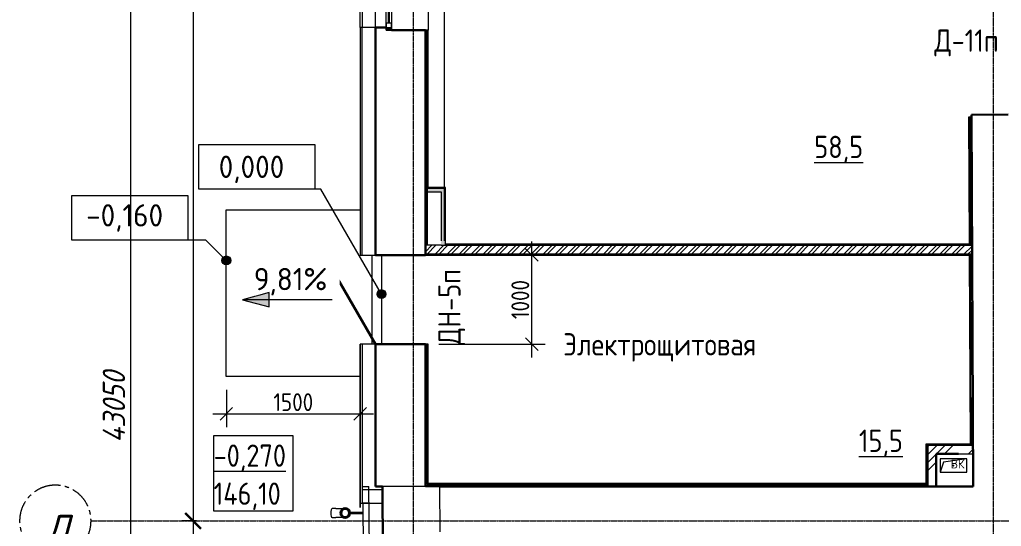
# Model space of a CAD drawing. Header units: millimetres. Extents: x 504091 to 2165846, y 135022 to 442887.
# Drawn here: x 1389236 to 1400237, y 325005 to 330686 of the extents above; entities that cross this region are included whole.
import ezdxf

# ---------------------------------------------------------------- set-up
doc = ezdxf.new("R2010")
doc.units = ezdxf.units.MM
doc.linetypes.add('ADSK_Линия сетки', pattern=[25, 20, -2.5, 0, -2.5])
doc.linetypes.add('осеваяX2', pattern=[4, 2.5, -0.5, 0.5, -0.5])
doc.layers.get('Defpoints').update_dxf_attribs({"color": 255})
for name, color, linetype, lineweight in [('_ Окна', 7, 'Continuous', 30), ('Аннотация', 7, 'Continuous', 9), ('Двери', 7, 'Continuous', 20), ('Марки дверей', 7, 'Continuous', 20), ('Марки помещений', 7, 'Continuous', 20), ('Обобщенные модели', 7, 'Continuous', 18), ('Окна', 7, 'Continuous', 18), ('Оси', 165, 'осеваяX2', 13), ('отметки', 7, 'Continuous', 20), ('Перекрытие', 7, 'Continuous', 18), ('размеры', 7, 'Continuous', 9), ('Стены внутренние', 7, 'Continuous', 18), ('Стены наружные', 7, 'Continuous', 18), ('Стены несущие', 7, 'Continuous', 30), ('Стены отделка', 7, 'Continuous', 30), ('Стены штриховка', 7, 'Continuous', 18)]:
    doc.layers.add(name, color=color, linetype=linetype, lineweight=lineweight)
doc.styles.add('GOST 2.304_new', font='isocpeur.ttf', dxfattribs={"width": 0.9, "oblique": 15})
doc.styles.add('GOST Common_2', font='GOST_Common.ttf', dxfattribs={"width": 0.9, "height": 200})
doc.styles.add('GOST Common_3', font='GOST_Common.ttf', dxfattribs={"height": 250})
doc.styles.add('GOST Common_4', font='GOST_Common.ttf', dxfattribs={"width": 0.9, "height": 200})
doc.styles.add('GOST Common_5', font='GOST_Common.ttf', dxfattribs={"height": 250})
doc.dimstyles.new('ADSK_Основной_2_мм', dxfattribs={"dimscale": 304.8, "dimtxt": 201.142999, "dimasz": 0.463911, "dimexe": 0.492126, "dimexo": 0.492126, "dimgap": 0.098425, "dimtad": 1, "dimrnd": 0.01, "dimdsep": 46, "dimtxsty": 'GOST Common_4', "dimblk1": 'OBLIQUE', "dimblk2": 'OBLIQUE', "dimsah": 1, "dimcen": 0.09, "dimdle": 0.492126, "dimazin": 2, "dimtfac": 1, "dimtdec": 4, "dimtix": 1, "dimtmove": 0, "dimatfit": 3, "dimfxl": 0, "dimtvp": 1, "dimtolj": 1, "dimtzin": 0, "dimlwd": 20, "dimlwe": 20, "dimarcsym": 0})
doc.dimstyles.new('SPDS 1_100', dxfattribs={"dimscale": 100, "dimtxt": 2.5, "dimasz": 1.77, "dimexe": 1.25, "dimexo": 0.625, "dimtad": 1, "dimdec": 0, "dimrnd": 0.001, "dimzin": 9, "dimtxsty": 'GOST 2.304_new', "dimblk": 'ARCHTICK', "dimcen": 2.5, "dimdle": 2, "dimclrt": 256, "dimadec": 0, "dimazin": 2, "dimtfac": 0.75, "dimtdec": 0, "dimtmove": 1, "dimatfit": 3, "dimfxl": 0, "dimtolj": 1, "dimlwd": 9, "dimlwe": 9, "dimarcsym": 0})
pattern_1 = [(45, (1368096.43, 304821.34), (-269.4077, 269.4077), []), (45, (1368186.23, 304821.34), (-269.4077, 269.4077), []), (45, (1368276.04, 304821.34), (-269.4077, 269.4077), []), (45, (1368365.84, 304821.34), (-269.4077, 269.4077), [])]

# ---------------------------------------------------------------- blocks, each defined once
blk = doc.blocks.new('окно трехпол с фрамугой - 1700-2320_h_ _нов_-2116624-План 1-го этажа')
at = {"layer": '_ Окна', "lineweight": 18}
for p, q in [((-870, 100), (-870, 160)), ((-870, 160), (-790, 160)), ((-790, 160), (-790, 100)), ((-430, 100), (-430, 160)), ((-430, 160), (-370, 160)), ((-370, 160), (-370, 100)), ((370, 100), (370, 160)), ((370, 160), (430, 160)), ((430, 160), (430, 100)), ((790, 160), (790, 100)), ((870, 160), (790, 160)), ((870, 100), (870, 160)), ((-790, 100), (-870, 100)), ((-370, 100), (-430, 100)), ((430, 100), (370, 100)), ((790, 100), (870, 100))]:
    blk.add_line(p, q, dxfattribs=at)
at = {"layer": '_ Окна'}
for p, q in [((-850, 100), (-850, 160)), ((-790, 130), (-430, 130)), ((-370, 130), (370, 130)), ((430, 130), (790, 130)), ((850, 100), (850, 160))]:
    blk.add_line(p, q, dxfattribs=at)
at = {"layer": 'Окна'}
for p, q in [((-870, 160), (-870, 100)), ((-790, 160), (-870, 160)), ((-790, 160), (-430, 160)), ((-370, 160), (-430, 160)), ((-370, 160), (370, 160)), ((430, 160), (370, 160)), ((430, 160), (790, 160)), ((870, 160), (790, 160)), ((870, 100), (870, 160)), ((-870, 100), (-790, 100)), ((-430, 100), (-790, 100)), ((-430, 100), (-370, 100)), ((370, 100), (-370, 100)), ((370, 100), (430, 100)), ((790, 100), (430, 100)), ((790, 100), (870, 100))]:
    blk.add_line(p, q, dxfattribs=at)
blk = doc.blocks.new('AC_Дверь_Однопольная_Стальная - 960х2080h ДН-5п-2649377-План 1-го этажа')
at = {"layer": 'Двери', "lineweight": 30}
blk.add_line((-500, 280), (366, 780), dxfattribs=at)
blk = doc.blocks.new('Водосток - Тип 1 _карниз больше 490мм_-5161094-План 1-го этажа')
at = {"layer": 'Обобщенные модели', "lineweight": 9}
h = blk.add_hatch(dxfattribs=at)
h.set_pattern_fill('FP_23', color=256, style=0, pattern_type=2)
h.set_pattern_definition([(314.706, (-20244.53, -7002.02), (106.6089, 105.5204), [])])
h.paths.add_polyline_path([(76, 171), (77, 147), (86, 129), (103, 115), (125, 110), (147, 115), (164, 129), (174, 150), (173, 172), (164, 191), (147, 205), (125, 210), (102, 204), (86, 191), (77, 172)])
at = {"layer": 'Обобщенные модели'}
for p, q in [((75, 306), (75, 264)), ((175, 264), (175, 306)), ((120, 109), (120, -30)), ((130, -30), (130, 109)), ((120, -30), (130, -30))]:
    blk.add_line(p, q, dxfattribs=at)
at = {"layer": 'Обобщенные модели', "flags": 128}
for points in [[(75, 173), (75, 174), (75, 177), (75, 180), (75, 183), (75, 186), (75, 190), (75, 193), (75, 197), (75, 201), (75, 205), (75, 210), (75, 214), (75, 219), (75, 224), (75, 229), (75, 234), (75, 239), (75, 245), (75, 250), (75, 256), (75, 261), (75, 264)], [(175, 264), (175, 258), (175, 252), (175, 247), (175, 242), (175, 236), (175, 231), (175, 226), (175, 221), (175, 216), (175, 212), (175, 207), (175, 203), (175, 199), (175, 195), (175, 191), (175, 188), (175, 184), (175, 181), (175, 178), (175, 175), (175, 173)]]:
    blk.add_lwpolyline(points, dxfattribs=at)
at = {"layer": 'Обобщенные модели'}
for start, end in [(90, 270), (270, 90)]:
    blk.add_arc((125, 160), 52, start, end, dxfattribs=at)
at = {"layer": 'Обобщенные модели', "lineweight": 40}
for start, end in [(90, 270), (270, 90)]:
    blk.add_arc((125, 160), 50, start, end, dxfattribs=at)
at = {"layer": 'Обобщенные модели'}
for start_param, end_param in [(4.712389, 6.283185), (3.141593, 4.712389)]:
    blk.add_ellipse((125, 306), major_axis=(-50, 0), ratio=0.309017, start_param=start_param, end_param=end_param, dxfattribs=at)
blk = doc.blocks.new('GM_Отверстие прямоугольное _в плите_ - Отверстие-6229375-План 1-го этажа')
at = {"layer": 'Обобщенные модели'}
for p, q in [((75, 150), (-75, 150)), ((-75, 150), (-75, -150)), ((-75, 150), (-37.5, -112.5)), ((75, 150), (-75, 150)), ((-75, 150), (-75, -150)), ((75, -150), (75, 150)), ((75, -150), (75, 150)), ((-75, -150), (75, -150)), ((-75, -150), (75, -150)), ((-37.5, -112.5), (75, -150))]:
    blk.add_line(p, q, dxfattribs=at)
for start, end in [(0, 180), (180, 360), (240, 0), (0, 105), (195, 210)]:
    blk.add_arc((0, 0), 2.5, start, end, dxfattribs=at)
blk = doc.blocks.new('Высотные отметки - Рамка-12095-План 1-го этажа')
at = {"layer": 'Аннотация', "lineweight": 20}
for p, q in [((-6.5, 0), (-6.5, 5)), ((-6.5, 5), (6.5, 5)), ((6.5, 5), (6.5, 0)), ((6.5, 0), (-6.5, 0))]:
    blk.add_line(p, q, dxfattribs=at)
blk = doc.blocks.new('_Oblique')
at = {"color": 0, "linetype": 'ByBlock', "lineweight": -2}
blk.add_line((-0.5, -0.5), (0.5, 0.5), dxfattribs=at)
blk = doc.blocks.new('*D2754')
at = {"layer": 'Defpoints', "color": 0, "lineweight": 20, "transparency": 16777216}
for p in [(1393783, 328047), (1394976, 328047), (1393783, 327047)]:
    blk.add_point(p, dxfattribs=at)
at = {"layer": 'размеры', "color": 0, "transparency": 16777216}
for p, q in [((1394976, 326897), (1394976, 328197)), ((1393933, 328047), (1395126, 328047)), ((1393933, 327047), (1395126, 327047))]:
    blk.add_line(p, q, dxfattribs=at)
at = {"layer": 'размеры', "color": 0, "transparency": 16777216, "xscale": 141.4, "yscale": 141.4, "zscale": 141.4}
for p, rotation in [((1394976, 328047), 90), ((1394976, 327047), 270)]:
    blk.add_blockref('_Oblique', p, dxfattribs=dict(at, rotation=rotation))
at = {"layer": 'размеры', "color": 0, "lineweight": 20, "transparency": 16777216, "insert": (1394846, 327547), "char_height": 200, "width": 560.47, "attachment_point": 5, "rotation": 90, "style": 'GOST Common_4'}
blk.add_mtext('\\A1;1000', dxfattribs=at)
blk = doc.blocks.new('*D2715')
at = {"layer": 'Defpoints', "color": 0, "lineweight": 20, "transparency": 16777216}
for p in [(1391552, 326686), (1393052, 326367), (1393052, 326267)]:
    blk.add_point(p, dxfattribs=at)
at = {"layer": 'размеры', "color": 0, "transparency": 16777216}
for p, q in [((1391552, 326536), (1391552, 326117)), ((1391402, 326267), (1393202, 326267)), ((1393052, 326217), (1393052, 326117))]:
    blk.add_line(p, q, dxfattribs=at)
at = {"layer": 'размеры', "color": 0, "transparency": 16777216, "xscale": 141.4, "yscale": 141.4, "zscale": 141.4, "rotation": 180}
blk.add_blockref('_Oblique', (1391552, 326267), dxfattribs=at)
at = {"layer": 'размеры', "color": 0, "transparency": 16777216, "xscale": 141.4, "yscale": 141.4, "zscale": 141.4}
blk.add_blockref('_Oblique', (1393052, 326267), dxfattribs=at)
at = {"layer": 'размеры', "color": 0, "lineweight": 20, "transparency": 16777216, "insert": (1392302, 326397), "char_height": 200, "width": 560.47, "attachment_point": 5, "style": 'GOST Common_4'}
blk.add_mtext('\\A1;1500', dxfattribs=at)
blk = doc.blocks.new('Ось сетки - Круг_Ø8 мм-8258-План подвала')
at = {"layer": 'Оси', "linetype": 'ByBlock', "lineweight": 20}
for start, end in [(360, 180), (180, 360)]:
    blk.add_arc((0, 0), 4, start, end, dxfattribs=at)
blk = doc.blocks.new('_ArchTick')
at = {"color": 0, "linetype": 'ByBlock', "const_width": 0.15}
blk.add_lwpolyline([(-0.5, -0.5), (0.5, 0.5)], dxfattribs=at)
blk = doc.blocks.new('*D2806')
at = {"layer": 'Defpoints', "color": 0, "lineweight": 20, "transparency": 16777216}
for p in [(1390579, 347866), (1390479, 304816), (1390579, 304816)]:
    blk.add_point(p, dxfattribs=at)
at = {"layer": 'размеры', "color": 0, "lineweight": 9, "transparency": 16777216}
for p, q in [((1390479, 348066), (1390479, 304616)), ((1390517, 347866), (1390354, 347866)), ((1390517, 304816), (1390354, 304816))]:
    blk.add_line(p, q, dxfattribs=at)
at = {"layer": 'размеры', "color": 0, "lineweight": 9, "transparency": 16777216, "xscale": 177, "yscale": 177, "zscale": 177}
for p, rotation in [((1390479, 347866), 90), ((1390479, 304816), 270)]:
    blk.add_blockref('_ArchTick', p, dxfattribs=dict(at, rotation=rotation))
at = {"layer": 'размеры', "lineweight": 20, "transparency": 16777216, "insert": (1390292, 326341), "char_height": 250, "width": 318.77, "attachment_point": 5, "rotation": 90, "style": 'GOST 2.304_new'}
blk.add_mtext('\\A1;43050', dxfattribs=at)
blk = doc.blocks.new('*D2808')
at = {"layer": 'Defpoints', "color": 0, "lineweight": 20, "transparency": 16777216}
for p in [(1391279, 341366), (1391179, 325066), (1391279, 325066)]:
    blk.add_point(p, dxfattribs=at)
at = {"layer": 'размеры', "color": 0, "lineweight": 9, "transparency": 16777216}
for p, q in [((1391179, 341566), (1391179, 324866)), ((1391217, 341366), (1391054, 341366)), ((1391217, 325066), (1391054, 325066))]:
    blk.add_line(p, q, dxfattribs=at)
at = {"layer": 'размеры', "color": 0, "lineweight": 9, "transparency": 16777216, "xscale": 177, "yscale": 177, "zscale": 177}
for p, rotation in [((1391179, 341366), 90), ((1391179, 325066), 270)]:
    blk.add_blockref('_ArchTick', p, dxfattribs=dict(at, rotation=rotation))
at = {"layer": 'размеры', "lineweight": 20, "transparency": 16777216, "insert": (1390992, 333216), "char_height": 250, "width": 291.93, "attachment_point": 5, "rotation": 90, "style": 'GOST 2.304_new'}
blk.add_mtext('\\A1;16300', dxfattribs=at)
blk = doc.blocks.new('*D2809')
at = {"layer": 'Defpoints', "color": 0, "lineweight": 20, "transparency": 16777216}
for p in [(1391279, 325066), (1391179, 317766), (1391279, 317766)]:
    blk.add_point(p, dxfattribs=at)
at = {"layer": 'размеры', "color": 0, "lineweight": 9, "transparency": 16777216}
for p, q in [((1391179, 325266), (1391179, 317566)), ((1391217, 325066), (1391054, 325066)), ((1391217, 317766), (1391054, 317766))]:
    blk.add_line(p, q, dxfattribs=at)
at = {"layer": 'размеры', "color": 0, "lineweight": 9, "transparency": 16777216, "xscale": 177, "yscale": 177, "zscale": 177}
for p, rotation in [((1391179, 325066), 90), ((1391179, 317766), 270)]:
    blk.add_blockref('_ArchTick', p, dxfattribs=dict(at, rotation=rotation))
at = {"layer": 'размеры', "lineweight": 20, "transparency": 16777216, "insert": (1390992, 321416), "char_height": 250, "width": 248.31, "attachment_point": 5, "rotation": 90, "style": 'GOST 2.304_new'}
blk.add_mtext('\\A1;7300', dxfattribs=at)

msp = doc.modelspace()

# ---------------------------------------------------------------- hatches: boundary and pattern name
at = {"layer": 'отметки'}
h = msp.add_hatch(color=256, dxfattribs=at)
edge = h.paths.add_edge_path()
edge.add_arc((1391551.6883, 327985.7089), 50, 0, 360)
h = msp.add_hatch(color=256, dxfattribs=at)
edge = h.paths.add_edge_path()
edge.add_arc((1393290.3155, 327608.3606), 50, 0, 360)
at = {"layer": 'Стены внутренние'}
for points in [[(1393802.5062, 328753.4), (1393997.5062, 328753.4), (1393997.5062, 328793.4), (1393802.5062, 328793.4)], [(1393997.5062, 328156.3441), (1393997.5062, 328753.4), (1393957.5062, 328753.4), (1393957.5062, 328156.3441)]]:
    msp.add_hatch(color=256, dxfattribs=at).paths.add_polyline_path(points)
h = msp.add_hatch(dxfattribs=at)
h.set_pattern_fill('ANSI32', color=256, scale=10, style=0)
h.set_pattern_definition([(45, (1368096.43, 304821.34), (-67.35192, 67.35192), []), (45, (1368141.33, 304821.34), (-67.35192, 67.35192), [])])
h.paths.add_polyline_path([(1399908.5171, 328156.3441), (1393997.5062, 328156.3441), (1393782.5062, 328156.3441), (1393782.5062, 328056.3441), (1399909.2881, 328056.3441)])
at = {"layer": 'Стены внутренние', "lineweight": 9}
h = msp.add_hatch(dxfattribs=at)
h.set_pattern_fill('ANSI34', color=256, scale=20, style=0)
h.set_pattern_definition(pattern_1)
h.paths.add_polyline_path([(1399407.8049, 325452.6858), (1399507.8049, 325452.6858), (1399507.8049, 325918.6858), (1399407.8049, 325918.6858)])
h = msp.add_hatch(dxfattribs=at)
h.set_pattern_fill('ANSI34', color=256, scale=20, style=0)
h.set_pattern_definition(pattern_1)
h.paths.add_polyline_path([(1399920.79, 325818.6858), (1399920.276, 325918.6858), (1399507.8049, 325918.6858), (1399507.8049, 325818.6858)])

# ---------------------------------------------------------------- linework, layer by layer
at = {"layer": 'Аннотация', "lineweight": 9, "flags": 128}
msp.add_lwpolyline([(1391410.0587, 326022.8604), (1392297.4587, 326022.8604), (1392297.4587, 325175.8604), (1391410.0587, 325175.8604)], close=True, dxfattribs=at)
at = {"layer": 'Оси', "linetype": 'ADSK_Линия сетки'}
for p, q in [((1400149.8592, 300469.847), (1400149.8592, 349044.3426)), ((1393649.8592, 300469.847), (1393649.8592, 348931.4083)), ((1390035.5654, 325066.3441), (1456265.2939, 325066.3441))]:
    msp.add_line(p, q, dxfattribs=at)
at = {"layer": 'отметки', "lineweight": 20}
for p, q in [((1392611.6064, 328783.9192), (1391894.9282, 328783.9192)), ((1391322.9253, 328214.4718), (1390472.2132, 328214.4718)), ((1391551.6883, 327985.7089), (1391322.9253, 328214.4718))]:
    msp.add_line(p, q, dxfattribs=at)
at = {"layer": 'отметки'}
for centre in [(1391551.6883, 327985.7089), (1393290.3155, 327608.3606)]:
    msp.add_circle(centre, 50, dxfattribs=at)
at = {"layer": 'Перекрытие'}
for p, q in [((1393997.5062, 328805.4), (1393997.5062, 337626.8441)), ((1391551.5062, 328554.3679), (1393052.5062, 328554.3679)), ((1391551.5062, 326686.1103), (1391551.5062, 328554.3679)), ((1393182.1665, 328046.5809), (1393182.1665, 327046.5809)), ((1393290.3155, 328046.5809), (1393290.3155, 327046.5809)), ((1393052.5062, 326686.1103), (1391551.5062, 326686.1103))]:
    msp.add_line(p, q, dxfattribs=at)
at = {"layer": 'Стены внутренние'}
msp.add_line((1393222.5062, 330598.053), (1393222.5062, 332278.053), dxfattribs=at)
at = {"layer": 'Стены наружные'}
for p, q in [((1393051.5062, 330598.053), (1393051.5062, 332278.053)), ((1393052.5062, 330598.053), (1393052.5062, 332278.053)), ((1393072.5062, 332278.053), (1393072.5062, 330598.053)), ((1393814.5062, 332308.053), (1393814.5062, 330568.053)), ((1393052.5062, 330598.053), (1393051.5062, 330598.053)), ((1393131.4006, 325264.815), (1393141.6643, 325264.878))]:
    msp.add_line(p, q, dxfattribs=at)
at = {"layer": 'Стены несущие'}
for p, q in [((1393342.5062, 330598.053), (1393222.5062, 330598.053)), ((1393222.5062, 328046.5809), (1393222.5062, 330598.053)), ((1393782.5062, 330568.053), (1393402.5062, 330568.053)), ((1393782.5062, 328046.5809), (1393782.5062, 330568.053)), ((1400311.249, 329621.3744), (1399901.2544, 329619.267)), ((1399901.2544, 329619.267), (1399922.6713, 325452.6858)), ((1393222.5062, 328046.5809), (1393782.5062, 328046.5809)), ((1393782.5062, 327046.5809), (1393222.5062, 327046.5809)), ((1393222.5062, 325449.8291), (1393222.5062, 327046.5809)), ((1393782.5062, 327046.5809), (1393782.5062, 325451.8317)), ((1399407.8049, 325918.6858), (1399920.276, 325918.6858)), ((1399407.8049, 325452.6858), (1399407.8049, 325918.6858)), ((1399756.9866, 325818.6858), (1399507.8049, 325818.6858)), ((1399507.8049, 325818.6858), (1399507.8049, 325452.6858)), ((1393222.5062, 325449.8291), (1393300.2445, 325449.8291)), ((1393307.6587, 324257.5043), (1393300.2445, 325449.8291)), ((1393940.2138, 325456.7501), (1393782.5062, 325455.7695)), ((1393940.2391, 325452.6858), (1393940.2138, 325456.7501)), ((1399922.6713, 325452.6858), (1393940.2391, 325452.6858))]:
    msp.add_line(p, q, dxfattribs=at)
at = {"layer": 'Стены отделка', "lineweight": 9}
for p, q in [((1393051.5062, 330598.053), (1393051.5062, 328046.5809)), ((1393052.5062, 330598.053), (1393052.5062, 328046.5809)), ((1393222.5062, 330598.053), (1393052.5062, 330598.053)), ((1393072.5062, 328046.5809), (1393072.5062, 330598.053)), ((1393814.5062, 330568.053), (1393782.5062, 330568.053)), ((1393814.5062, 328805.4), (1393814.5062, 330568.053)), ((1399901.3988, 329591.1866), (1399869.3992, 329591.0221)), ((1399869.3992, 329591.0221), (1399876.712, 328168.3441)), ((1399908.5171, 328206.3343), (1399901.3988, 329591.1866)), ((1393782.5062, 329403.5851), (1393802.5062, 329403.5851)), ((1393802.5062, 329403.4), (1393782.5062, 329403.4)), ((1393802.5062, 329403.5851), (1393802.5062, 328156.3441)), ((1393997.5062, 328793.4), (1393802.5062, 328793.4)), ((1393802.5062, 328753.4), (1393957.5062, 328753.4)), ((1394007.5062, 328805.4), (1393814.5062, 328805.4)), ((1393957.5062, 328753.4), (1393957.5062, 328206.3441)), ((1393997.5062, 328206.3441), (1393997.5062, 328793.4)), ((1394009.5062, 328168.3441), (1394009.5062, 328803.4)), ((1399876.712, 328168.3441), (1394009.5062, 328168.3441)), ((1393957.5062, 328156.3441), (1393782.5062, 328156.3441)), ((1393997.5062, 328156.3441), (1399908.7741, 328156.3441)), ((1393051.5062, 328046.5809), (1393222.5062, 328046.5809)), ((1399909.2881, 328056.3441), (1393782.5062, 328056.3441)), ((1393782.5062, 328046.5809), (1393802.5062, 328046.5809)), ((1393802.5062, 328044.3441), (1399877.3494, 328044.3441)), ((1399877.3494, 328044.3441), (1399888.2152, 325930.4416)), ((1399900.2757, 325918.6858), (1399889.2878, 328056.3441)), ((1399922.6714, 325452.6712), (1399909.3512, 328044.0733)), ((1393222.5062, 327046.5809), (1393051.5062, 327046.5809)), ((1393051.5062, 327046.5809), (1393051.5062, 325217.6621)), ((1393052.5062, 325217.6621), (1393052.5062, 327046.5809)), ((1393072.5062, 327046.5809), (1393072.5062, 325264.878)), ((1393814.5062, 327046.5809), (1393782.5062, 327046.5809)), ((1393814.5062, 325484.6858), (1393814.5062, 327046.5809)), ((1399395.8049, 325484.6858), (1399395.8049, 325928.6858)), ((1399397.8049, 325930.6858), (1399888.2152, 325930.4416)), ((1399507.8049, 325818.6858), (1399920.79, 325818.6858)), ((1393072.5062, 325449.8291), (1393150.2416, 325449.8291)), ((1393157.6616, 324256.5716), (1393150.2291, 325451.8379)), ((1393300.2262, 325452.7706), (1393222.5062, 325452.2873)), ((1393300.2445, 325449.8291), (1393300.2262, 325452.7706)), ((1393782.5062, 325451.8317), (1393802.5062, 325451.8317)), ((1393802.5062, 325482.6858), (1393802.5062, 325472.6858)), ((1393802.5062, 325472.6858), (1399407.8049, 325472.6858)), ((1393802.5062, 325452.6858), (1393940.2391, 325452.6858)), ((1393802.5062, 325451.8317), (1393802.5062, 325452.6858)), ((1399395.8049, 325484.6858), (1393814.5062, 325484.6858)), ((1396287.6316, 325452.6858), (1396287.6316, 325472.6858)), ((1396407.6316, 325472.6858), (1396407.6316, 325452.6858)), ((1393300.4571, 325414.878), (1393072.5062, 325414.878)), ((1393300.4571, 325264.878), (1393300.4571, 325414.878)), ((1393051.5062, 325217.6621), (1393052.5062, 325217.6621)), ((1393052.5062, 325264.878), (1393300.4571, 325264.878)), ((1393131.3931, 325264.5866), (1393081.3941, 325264.2757)), ((1393081.3941, 325264.2757), (1393087.6629, 324256.1363)), ((1393151.3913, 325264.9385), (1393131.3917, 325264.8141)), ((1393131.3917, 325264.8141), (1393131.3931, 325264.5866))]:
    msp.add_line(p, q, dxfattribs=at)
at = {"layer": 'Стены штриховка'}
for p, q in [((1393802.5062, 329403.5851), (1393802.5062, 330568.053)), ((1393812.5062, 328803.4), (1393812.5062, 330568.053)), ((1399871.3992, 329591.0324), (1399878.7223, 328166.3441)), ((1399890.0607, 328156.3482), (1399882.6859, 329591.0904)), ((1394009.5062, 328803.4), (1393812.5062, 328803.4)), ((1394007.5062, 328166.3441), (1394007.5062, 328805.4)), ((1394009.5062, 328805.4), (1394007.5062, 328805.4)), ((1394009.5062, 328803.4), (1394009.5062, 328805.4)), ((1393957.5062, 328156.3441), (1393997.5062, 328156.3441)), ((1399878.7223, 328166.3441), (1394007.5062, 328166.3441)), ((1393802.5062, 328046.3441), (1399879.3391, 328046.3441)), ((1399879.3391, 328046.3441), (1399890.2242, 325928.6858)), ((1393802.5062, 327046.5809), (1393802.5062, 325482.6858)), ((1393812.5062, 325482.6858), (1393812.5062, 327046.5809)), ((1399395.8049, 325928.6858), (1399395.8049, 325930.6858)), ((1399395.8049, 325930.6858), (1399397.8049, 325930.6858)), ((1399397.8049, 325482.6858), (1399397.8049, 325928.6858)), ((1399397.8049, 325928.6858), (1399890.2242, 325928.6858)), ((1399409.8049, 325918.6858), (1399407.8049, 325918.6858)), ((1399407.8049, 325918.6858), (1399407.8049, 325916.6858)), ((1393782.5062, 325449.8291), (1393300.2445, 325449.8291)), ((1393782.5062, 325449.8291), (1393782.5062, 325451.8317)), ((1399397.8049, 325482.6858), (1393812.5062, 325482.6858)), ((1393940.2391, 325452.6858), (1393943.4104, 324942.6858))]:
    msp.add_line(p, q, dxfattribs=at)

# ---------------------------------------------------------------- block references
at = {"layer": 'Двери', "color": 8, "true_color": 0x7f7f7f, "rotation": 90.0000000000001}
msp.add_blockref('AC_Дверь_Однопольная_Стальная - 960х2080h ДН-5п-2649377-План 1-го этажа', (1393502.5062, 327546.5809), dxfattribs=at)
at = {"layer": 'Обобщенные модели'}
for name, p, rotation in [('GM_Отверстие прямоугольное _в плите_ - Отверстие-6229375-План 1-го этажа', (1399700.2939, 325686.4797), 270.0000000000001), ('Водосток - Тип 1 _карниз больше 490мм_-5161094-План 1-го этажа', (1393044.4713, 325029.6756), 90.29404624676303)]:
    msp.add_blockref(name, p, dxfattribs=dict(at, rotation=rotation))
at = {"layer": 'Окна', "rotation": 90.0000000000001}
msp.add_blockref('окно трехпол с фрамугой - 1700-2320_h_ _нов_-2116624-План 1-го этажа', (1393502.5062, 331438.053), dxfattribs=at)
at = {"layer": 'Оси', "lineweight": 20, "xscale": 99.99999999999993, "yscale": 99.99999999999993, "zscale": 99.99999999999993, "rotation": 270}
msp.add_blockref('Ось сетки - Круг_Ø8 мм-8258-План подвала', (1389635.5654, 325066.3441), dxfattribs=at)
at = {"layer": 'отметки', "lineweight": 20, "xscale": 99.99999999999993, "yscale": 99.99999999999993, "zscale": 99.99999999999993}
for p in [(1391894.9282, 328783.9192), (1390472.2132, 328214.4718)]:
    msp.add_blockref('Высотные отметки - Рамка-12095-План 1-го этажа', p, dxfattribs=at)

# ---------------------------------------------------------------- texts
at = {"layer": 'Аннотация', "lineweight": 9, "insert": (1391410.0587, 325922.4806), "char_height": 250, "width": 896.274, "attachment_point": 1, "line_spacing_factor": 1.022766, "style": 'GOST Common_2'}
msp.add_mtext('\\pt360,720,1080,1440,1800,2160,2520,2880,3240,3600,3960,4320,4680,5040,5400,5760,6120,6480,6840,7200,7560,7920,8280,8640,9000,9360,9720,10080,10440,10800,11160,11520;{\\L-0,270\\P}146,10', dxfattribs=at)
at = {"layer": 'Аннотация', "color": 251, "lineweight": 9, "true_color": 0x4b4b4b, "insert": (1399670.3234, 325753.9242), "char_height": 100, "width": 156.348, "attachment_point": 1, "line_spacing_factor": 1.022766, "style": 'GOST Common_5'}
msp.add_mtext('\\pt360,720,1080,1440,1800,2160,2520,2880,3240,3600,3960,4320,4680,5040,5400,5760,6120,6480,6840,7200,7560,7920,8280,8640,9000,9360,9720,10080,10440,10800,11160,11520;ВК', dxfattribs=at)
at = {"layer": 'Марки дверей', "lineweight": 9, "insert": (1399846.7431, 330424.612), "char_height": 250, "width": 756, "attachment_point": 5, "line_spacing_factor": 1.022766, "style": 'GOST Common_2'}
msp.add_mtext('\\pt450,900,1350,1800,2250,2700,3150,3600,4050,4500,4950,5400,5850,6300,6750,7200,7650,8100,8550,9000,9450,9900,10350,10800,11250,11700,12150,12600,13050,13500,13950,14400;Д-11п', dxfattribs=at)
at = {"layer": 'Марки дверей', "lineweight": 9, "insert": (1394077.3048, 327463.9426), "char_height": 250, "width": 869.4, "attachment_point": 5, "rotation": 90, "line_spacing_factor": 1.022766, "style": 'GOST Common_2'}
msp.add_mtext('\\pt450,900,1350,1800,2250,2700,3150,3600,4050,4500,4950,5400,5850,6300,6750,7200,7650,8100,8550,9000,9450,9900,10350,10800,11250,11700,12150,12600,13050,13500,13950,14400;ДН-5п', dxfattribs=at)
at = {"layer": 'Марки помещений', "lineweight": 9, "char_height": 250, "attachment_point": 5, "line_spacing_factor": 1.022766, "style": 'GOST Common_2'}
for s, insert, width in [('\\pt450,900,1350,1800,2250,2700,3150,3600,4050,4500,4950,5400,5850,6300,6750,7200,7650,8100,8550,9000,9450,9900,10350,10800,11250,11700,12150,12600,13050,13500,13950,14400;{\\L58,5}', (1398413.9254, 329229.2054), 566.1), ('\\pt450,900,1350,1800,2250,2700,3150,3600,4050,4500,4950,5400,5850,6300,6750,7200,7650,8100,8550,9000,9450,9900,10350,10800,11250,11700,12150,12600,13050,13500,13950,14400;Электрощитовая', (1396409.1983, 327011.2755), 2447.1), ('\\pt450,900,1350,1800,2250,2700,3150,3600,4050,4500,4950,5400,5850,6300,6750,7200,7650,8100,8550,9000,9450,9900,10350,10800,11250,11700,12150,12600,13050,13500,13950,14400;{\\L15,5}', (1398887.1287, 325934.845), 518.4)]:
    msp.add_mtext(s, dxfattribs=dict(at, insert=insert, width=width))
at = {"layer": 'Оси', "insert": (1389650.4925, 324923.4931), "char_height": 350, "width": 291.6, "attachment_point": 5, "line_spacing_factor": 1.022766, "style": 'GOST 2.304_new'}
msp.add_mtext('\\pt89.999,180.0015,270.0005,359.9995,449.9985,540.001,630,719.999,810.0015,900.0005,989.9995,1079.9985,1170.001,1260,1349.999,1440.0015,1530.0005,1619.9995,1709.9985,1800.001,1890,1979.999,2070.0015,2160.0005,2249.9995,2339.9985,2430.001,2520,2609.999,2700.0015,2790.0005,2879.9995;Д', dxfattribs=at)
at = {"layer": 'отметки', "lineweight": 20, "char_height": 250, "attachment_point": 1, "line_spacing_factor": 1.022761, "style": 'GOST Common_3'}
for s, insert, width in [('0,000', (1391466.2521, 329160.6263), 1028.822569), ('-0,160', (1389980.901, 328616.2341), 977.532294)]:
    msp.add_mtext(s, dxfattribs=dict(at, insert=insert, width=width))

# ---------------------------------------------------------------- dimensions: what is measured, and where the dimension line sits
at = {"layer": 'размеры', "lineweight": 20}
for base, p1, p2, picture, middle in [((1390479.2401, 304816.3441), (1390579.225, 347866.3441), (1390579.225, 304816.3441), '*D2806', (1390291.7401, 326341.3441)), ((1391179.2401, 325066.3441), (1391279.225, 341366.3441), (1391279.225, 325066.3441), '*D2808', (1390991.7401, 333216.3441)), ((1391179.2401, 317766.3441), (1391279.225, 325066.3441), (1391279.225, 317766.3441), '*D2809', (1390991.7401, 321416.3441))]:
    dim = msp.add_linear_dim(base=base, p1=p1, p2=p2, angle=90, dimstyle='SPDS 1_100', dxfattribs=at)
    dim.commit()
    dim.dimension.update_dxf_attribs({"geometry": picture, "text_midpoint": middle})
dim = msp.add_linear_dim(base=(1394976.2199, 328046.5809), p1=(1393782.5062, 327046.5809), p2=(1393782.5062, 328046.5809), angle=90, dimstyle='ADSK_Основной_2_мм', override={"dimpost": '<>', "dimfxl": 1000, "dimlwd": 65535, "dimlwe": 65535}, dxfattribs=at)
dim.commit()
dim.dimension.update_dxf_attribs({"geometry": '*D2754', "text_midpoint": (1394846.2199, 327546.5809)})
dim = msp.add_linear_dim(base=(1393051.5062, 326266.9858), p1=(1391551.5062, 326686.1103), p2=(1393051.5062, 326366.9707), dimstyle='ADSK_Основной_2_мм', override={"dimpost": '<>', "dimfxl": 1533.574281, "dimlwd": 65535, "dimlwe": 65535}, dxfattribs=at)
dim.commit()
dim.dimension.update_dxf_attribs({"geometry": '*D2715', "text_midpoint": (1392301.5062, 326396.9858)})

# ---------------------------------------------------------------- next in the draw order: texts
at = {"layer": 'размеры', "lineweight": 20, "insert": (1391859.8469, 327901.7919), "char_height": 250, "width": 899.088344, "attachment_point": 1, "line_spacing_factor": 1.022761, "style": 'GOST Common_3', "bg_fill": 3, "box_fill_scale": 1.25, "bg_fill_color": 256, "bg_fill_true_color": 13158600, "bg_fill_transparency": 0}
msp.add_mtext('9,81%', dxfattribs=at)

# ---------------------------------------------------------------- next in the draw order: hatches: boundary and pattern name
at = {"layer": 'размеры'}
msp.add_hatch(color=256, dxfattribs=at).paths.add_polyline_path([(1391732.3398, 327545.0848), (1392032.3398, 327464.7), (1392032.3398, 327625.4695)])

# ---------------------------------------------------------------- next in the draw order: linework, layer by layer
at = {"layer": 'отметки', "lineweight": 20}
msp.add_line((1393290.3155, 327608.3606), (1392611.6064, 328783.9192), dxfattribs=at)
at = {"layer": 'размеры'}
for p, q in [((1392032.3398, 327625.4695), (1391732.3398, 327545.0848)), ((1392032.3398, 327464.7), (1392032.3398, 327625.4695)), ((1391732.3398, 327545.0848), (1392032.3398, 327464.7))]:
    msp.add_line(p, q, dxfattribs=at)
at = {"layer": 'размеры', "lineweight": 20}
msp.add_line((1392736.5942, 327545.0848), (1391732.3398, 327545.0848), dxfattribs=at)

doc.saveas('drawing.dxf')
